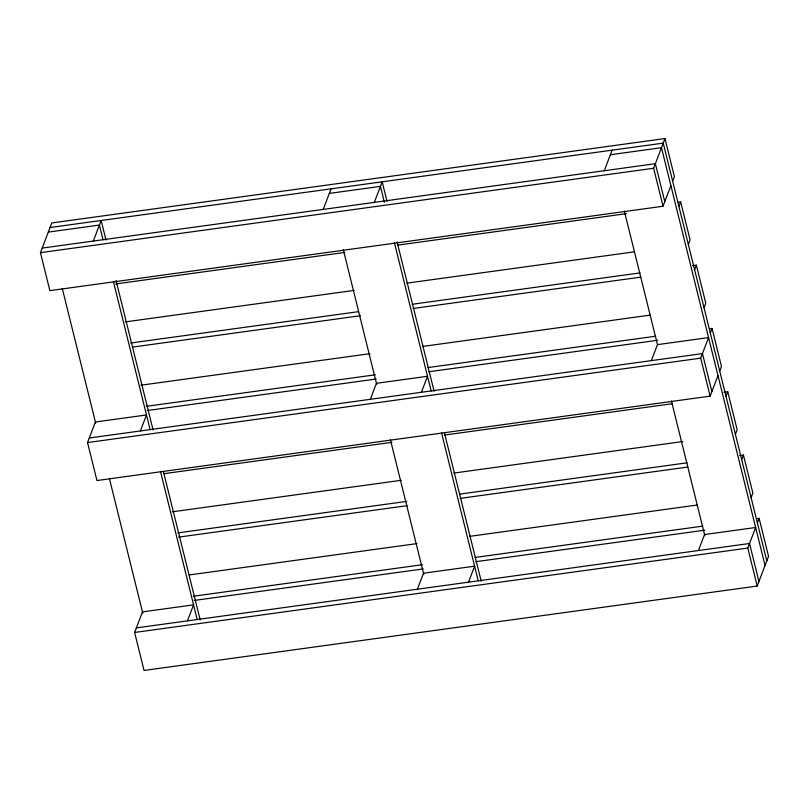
<?xml version="1.0" encoding="UTF-8"?>
<svg xmlns="http://www.w3.org/2000/svg" width="809" height="809" viewBox="0 0 809 809"><rect width="100%" height="100%" fill="white"/><g stroke="black" fill="none" stroke-linecap="round" stroke-linejoin="round"><path stroke-width="1.21" d="M670.894 185.676L663.036 206.244L49.865 290.643L40.45 252.661L51.796 222.95L664.968 138.551L674.382 176.534L672.643 181.105M93.298 241.062L101.145 220.493L106.009 240.091M717.977 375.578L710.12 396.147L96.949 480.546L87.534 442.563L95.391 421.995L146.48 414.966L140.372 430.964M756.627 518.7L759.135 518.357L768.55 556.339L757.204 586.05L144.032 670.449L134.618 632.466L142.465 611.897L193.563 604.869L187.455 620.867M323.236 209.41L331.083 188.841M374.334 202.371L382.182 181.803L387.046 201.411M370.32 399.312L376.428 383.314L427.526 376.276L421.418 392.274M417.393 589.215L423.512 573.217L474.61 566.179L468.492 582.177M604.272 170.729L612.13 150.161M663.036 206.244L653.621 168.262L664.968 138.551M678.913 206.426L680.662 201.856L678.164 202.199M688.338 244.409L690.077 239.838L680.662 201.856M651.356 360.632L657.464 344.634L624.356 211.088M694.607 269.721L696.357 265.15L692.605 265.676M704.032 307.703L705.772 303.132L696.357 265.15M710.12 396.147L700.705 358.165L708.563 337.596L657.464 344.634M710.302 333.025L712.051 328.454L709.544 328.798M719.727 371.007L721.466 366.437L712.051 328.454M725.997 396.329L727.746 391.758L723.994 392.274M735.411 434.312L737.161 429.741L727.746 391.758M698.44 550.535L704.548 534.537L755.646 527.498L747.789 548.067L757.204 586.05M741.691 459.623L743.441 455.062L739.689 455.578M751.106 497.606L752.855 493.035L743.441 455.062M757.386 522.927L759.135 518.357M50.047 227.521L663.218 143.122L766.801 560.91M48.307 232.092L99.406 225.064L103.046 239.757M329.344 193.412L380.442 186.373L384.386 202.301M610.38 154.731L661.479 147.693L765.061 565.481M42.199 248.09L655.371 163.691L664.786 201.674M40.45 252.661L653.621 168.262M115.798 283.929L344.796 252.418M397.361 245.178L626.358 213.657M125.213 321.911L354.221 290.391M406.775 283.16L634.529 251.811M130.734 343.006L358.488 311.657M412.297 304.255L640.04 272.906M132.747 347.061L360.49 315.712M413.055 308.482L640.799 277.133M140.908 385.215L369.915 353.695M422.47 346.464L650.224 315.116M146.429 406.31L375.427 374.789M427.991 367.559L655.735 336.21M147.187 410.537L376.185 379.017M428.75 371.776L657.747 340.265M89.273 437.993L702.455 353.594L711.869 391.576M87.534 442.563L700.705 358.165M164.136 473.659L391.88 442.321M444.444 435.08L672.188 403.731M172.297 511.814L401.294 480.293M453.859 473.063L682.857 441.542M177.818 532.909L406.816 501.388M459.381 494.157L687.124 462.809M178.577 537.136L407.574 505.615M460.139 498.384L687.883 467.036M189.245 574.946L416.989 543.597M469.554 536.367L697.297 505.018M193.513 596.213L422.51 564.692M475.075 557.462L702.819 526.113M194.271 600.44L423.269 568.919M475.834 561.689L704.831 530.168M136.357 627.895L749.538 543.496L758.953 581.479M134.618 632.466L747.789 548.067M671.44 400.991L704.851 535.76M397.067 241.84L434.13 391.313M444.454 432.967L481.213 581.216M394.408 242.73L431.167 390.98M441.492 432.643L478.25 580.882M343.319 249.769L376.731 384.538M390.393 439.671L423.815 574.441M116.031 280.521L153.093 429.994M163.418 471.647L200.177 619.896M113.371 281.421L150.13 429.66M160.455 471.323L197.214 619.573M62.273 288.449L95.695 423.218M109.357 478.352L142.768 613.121"/></g></svg>
